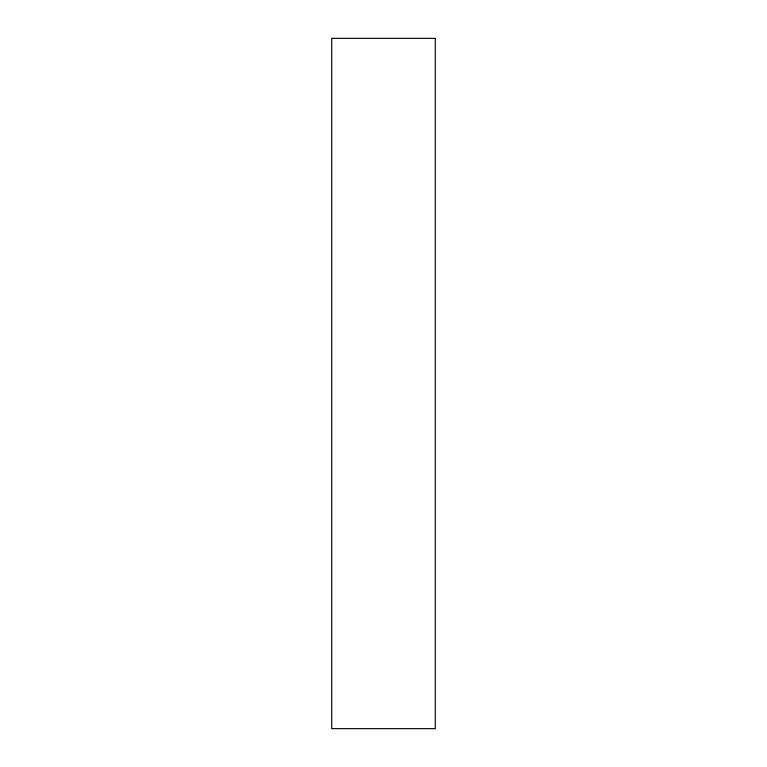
<?xml version="1.0" encoding="UTF-8"?>
<svg xmlns="http://www.w3.org/2000/svg" width="767" height="767" viewBox="0 0 767 767"><rect width="100%" height="100%" fill="white"/><g stroke="black" fill="none" stroke-linecap="round" stroke-linejoin="round"><path stroke-width="1.15" d="M435.272 38.35L331.728 38.35L331.728 728.65L435.272 728.65L435.272 38.35"/></g></svg>
